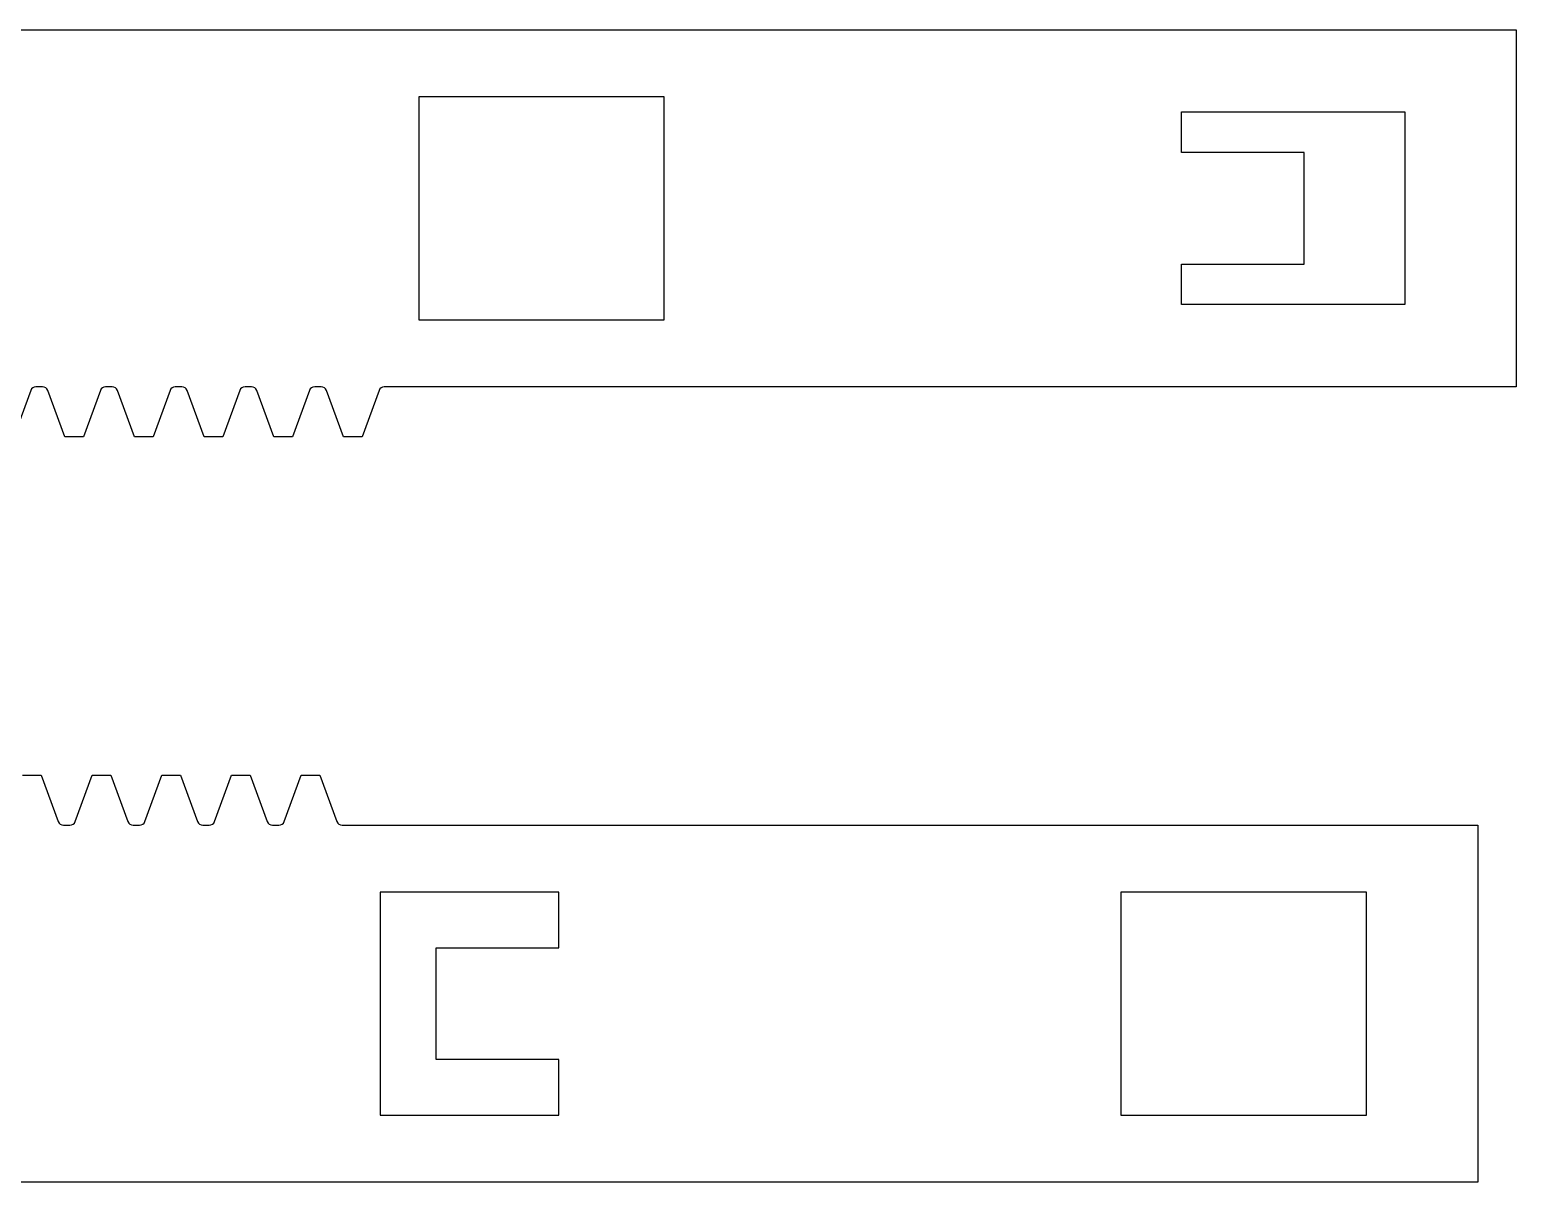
# Model space of a CAD drawing. Header units: millimetres. Extents: x -1032 to 1068, y -74 to 636.
# Drawn here: x 319.9 to 386.5, y 490.8 to 542.5 of the extents above; entities that cross this region are included whole.
import ezdxf

# ---------------------------------------------------------------- set-up
doc = ezdxf.new("R2010")
doc.units = ezdxf.units.MM
for name, color, linetype in [('Default', 7, 'Continuous'), ('RACK_COUNTER_BAC', 7, 'Continuous'), ('RACK_FOR_X', 7, 'Continuous')]:
    doc.layers.add(name, color=color, linetype=linetype)

# ---------------------------------------------------------------- blocks, each defined once
blk = doc.blocks.new('SE36')
at = {"layer": 'RACK_COUNTER_BAC', "color": 7, "linetype": 'Continuous'}
for p, q in [((319.56, 509.075), (320.403, 509.075)), ((320.403, 509.075), (321.162, 506.989)), ((321.924, 506.989), (322.683, 509.075)), ((322.683, 509.075), (323.526, 509.075)), ((323.526, 509.075), (324.285, 506.989)), ((325.047, 506.989), (325.806, 509.075)), ((325.806, 509.075), (326.649, 509.075)), ((326.649, 509.075), (327.408, 506.989)), ((328.17, 506.989), (328.929, 509.075)), ((328.929, 509.075), (329.772, 509.075)), ((329.772, 509.075), (330.531, 506.989)), ((331.292, 506.989), (332.051, 509.075)), ((332.051, 509.075), (332.894, 509.075)), ((332.894, 509.075), (333.653, 506.989)), ((321.397, 506.825), (321.689, 506.825)), ((324.52, 506.825), (324.812, 506.825)), ((327.643, 506.825), (327.935, 506.825)), ((330.766, 506.825), (331.057, 506.825)), ((333.888, 506.825), (384.801, 506.825)), ((384.801, 506.825), (384.801, 490.825)), ((335.6, 503.825), (335.6, 493.825)), ((343.6, 503.825), (335.6, 503.825)), ((343.6, 501.325), (343.6, 503.825)), ((368.798, 503.825), (368.798, 493.825)), ((379.801, 503.825), (368.798, 503.825)), ((379.801, 493.825), (379.801, 503.825)), ((338.1, 501.325), (343.6, 501.325)), ((338.1, 496.325), (338.1, 501.325)), ((343.6, 496.325), (338.1, 496.325)), ((343.6, 493.825), (343.6, 496.325)), ((335.6, 493.825), (343.6, 493.825)), ((368.798, 493.825), (379.801, 493.825)), ((384.801, 490.825), (102.498, 490.825))]:
    blk.add_line(p, q, dxfattribs=at)
for centre, start, end in [((321.397, 507.075), 200, 270), ((321.689, 507.075), 270, 340), ((324.52, 507.075), 200, 270), ((324.812, 507.075), 270, 340), ((327.643, 507.075), 200, 270), ((327.935, 507.075), 270, 340), ((330.766, 507.075), 200, 270), ((331.057, 507.075), 270, 340), ((333.888, 507.075), 200, 270)]:
    blk.add_arc(centre, 0.25, start, end, dxfattribs=at)
blk = doc.blocks.new('SE37')
at = {"layer": 'RACK_FOR_X', "color": 7, "linetype": 'Continuous'}
for p, q in [((104.215, 542.474), (386.517, 542.474)), ((386.517, 542.474), (386.517, 526.474)), ((337.32, 539.474), (337.32, 529.474)), ((348.32, 539.474), (337.32, 539.474)), ((348.32, 529.474), (348.32, 539.474)), ((371.517, 536.974), (371.517, 538.793)), ((371.517, 538.793), (381.517, 538.793)), ((381.517, 538.793), (381.517, 530.154)), ((377.017, 536.974), (371.517, 536.974)), ((377.017, 531.974), (377.017, 536.974)), ((371.517, 530.154), (371.517, 531.974)), ((371.517, 531.974), (377.017, 531.974)), ((381.517, 530.154), (371.517, 530.154)), ((337.32, 529.474), (348.32, 529.474)), ((320.459, 526.474), (320.167, 526.474)), ((323.582, 526.474), (323.29, 526.474)), ((326.705, 526.474), (326.413, 526.474)), ((329.828, 526.474), (329.536, 526.474)), ((332.951, 526.474), (332.659, 526.474)), ((386.517, 526.474), (335.781, 526.474)), ((319.933, 526.309), (319.173, 524.224)), ((321.453, 524.224), (320.694, 526.309)), ((323.055, 526.309), (322.296, 524.224)), ((324.576, 524.224), (323.817, 526.309)), ((326.178, 526.309), (325.419, 524.224)), ((327.699, 524.224), (326.94, 526.309)), ((329.301, 526.309), (328.542, 524.224)), ((330.822, 524.224), (330.063, 526.309)), ((332.424, 526.309), (331.665, 524.224)), ((333.945, 524.224), (333.186, 526.309)), ((335.547, 526.309), (334.787, 524.224)), ((322.296, 524.224), (321.453, 524.224)), ((325.419, 524.224), (324.576, 524.224)), ((328.542, 524.224), (327.699, 524.224)), ((331.665, 524.224), (330.822, 524.224)), ((334.787, 524.224), (333.945, 524.224))]:
    blk.add_line(p, q, dxfattribs=at)
for centre, start, end in [((320.167, 526.224), 90, 160), ((320.459, 526.224), 20, 90), ((323.29, 526.224), 90, 160), ((323.582, 526.224), 20, 90), ((326.413, 526.224), 90, 160), ((326.705, 526.224), 20, 90), ((329.536, 526.224), 90, 160), ((329.828, 526.224), 20, 90), ((332.659, 526.224), 90, 160), ((332.951, 526.224), 20, 90), ((335.781, 526.224), 90, 160)]:
    blk.add_arc(centre, 0.25, start, end, dxfattribs=at)

msp = doc.modelspace()

# ---------------------------------------------------------------- block references
at = {"layer": 'Default'}
for name in ['SE37', 'SE36']:
    msp.add_blockref(name, (0, 0), dxfattribs=at)

doc.saveas('drawing.dxf')
